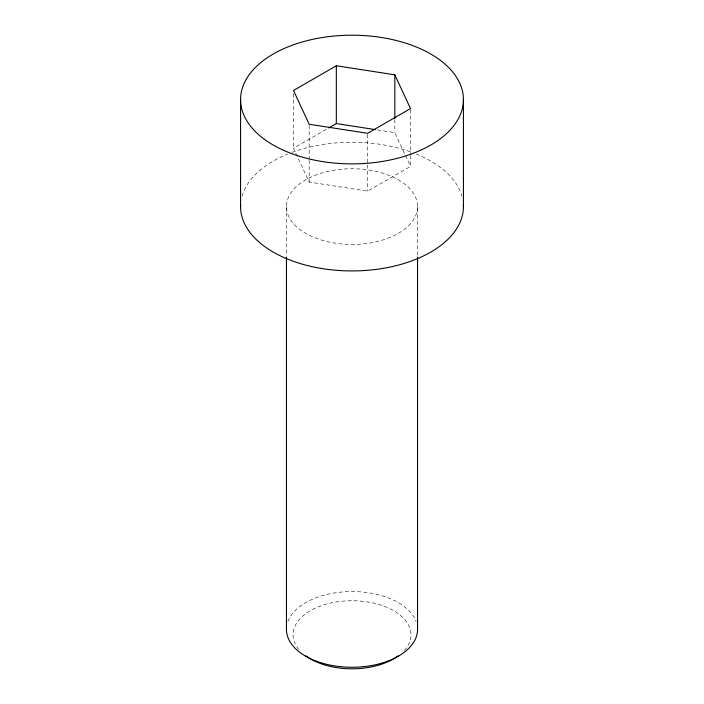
<?xml version="1.0" encoding="UTF-8"?>
<svg xmlns="http://www.w3.org/2000/svg" width="704" height="704" viewBox="0 0 704 704"><rect width="100%" height="100%" fill="white"/><g stroke="black" fill="none" stroke-linecap="round" stroke-linejoin="round"><path stroke-width="0.53" stroke-dasharray="3.52 2.64" d="M410.494 155.487L410.494 166.39L367.673 191.11L309.179 182.063L293.506 148.298L327.765 128.515M377.485 129.941L394.821 132.625L404.958 154.475M405.425 155.47L410.494 166.39M417.551 206.589A65.551 37.849 0 0 1 319.22 239.36A65.551 37.849 0 0 1 319.22 173.809A65.551 37.849 0 0 1 417.551 206.589L417.551 256.01M410.494 109.674L410.494 154.396M394.821 119.53L394.821 132.625M367.673 134.402L367.673 163.847M367.673 164.938L367.673 191.11M309.179 125.347L309.179 159.157M309.179 160.248L309.179 182.063M293.506 93.764L293.506 148.298M286.449 206.589L286.449 256.01M287.883 621.535A65.551 37.849 0 0 1 352 591.571A65.551 37.849 0 0 1 416.117 621.535M242.053 196.09A111.434 64.337 0 0 1 287.751 154.018M291.975 152.381A111.434 64.337 0 0 1 412.025 152.381M416.249 154.018A111.434 64.337 0 0 1 461.947 196.09M298.804 649.431A58.942 34.03 0 0 1 353.54 600.75A58.942 34.03 0 0 1 403.788 651.015"/><path stroke-width="1.06" d="M336.327 65.771L293.506 90.49L309.179 124.256L367.673 133.311L410.494 108.583L394.821 74.818L336.327 65.771L336.327 123.578L328.715 127.97M336.327 123.578L375.32 129.606M463.434 99.537A111.434 64.337 0 0 1 296.278 155.258A111.434 64.337 0 0 1 296.278 43.824A111.434 64.337 0 0 1 463.434 99.537L463.434 206.589M417.551 257.11L417.551 629.42M394.821 74.818L394.821 118.448M286.449 257.11L286.449 629.42M240.566 99.537L240.566 206.589M463.382 204.494A111.434 64.337 0 0 1 352 270.926A111.434 64.337 0 0 1 240.618 204.494M417.463 627.449A65.551 37.849 0 0 1 352 667.269A65.551 37.849 0 0 1 286.537 627.449M398.332 655.811A58.942 34.03 0 0 1 305.668 655.811"/></g></svg>
